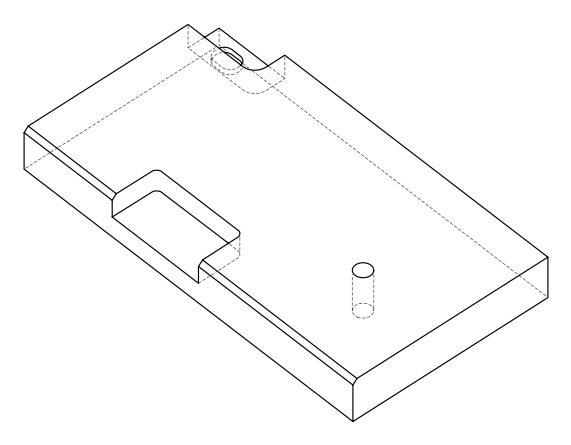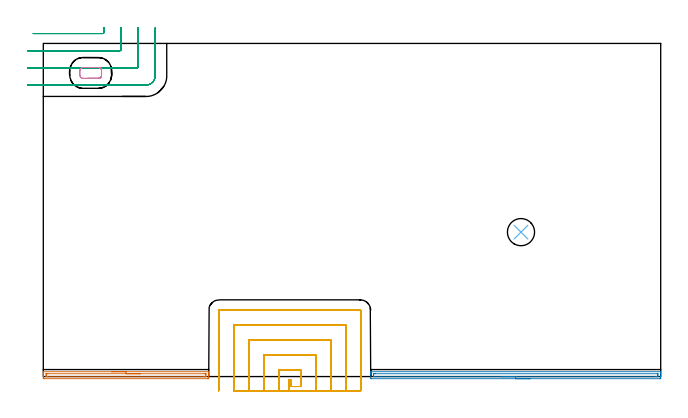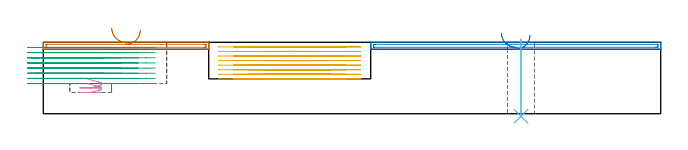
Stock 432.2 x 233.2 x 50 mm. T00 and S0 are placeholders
(PLAN: 6 operations, 3 tool changes, 31.1 min)
(1 AREA_MILL | FG_CHAMFER_SURFACE | UGT0205_001 | 2.03 min | 1431 mm3)
(2 AREA_MILL_1 | FG_CHAMFER_SURFACE_1 | UGT0205_001 | 3.43 min | 2477 mm3)
(3 MILL_CORNER_NOTCH_RECTANGULAR | CORNER_NOTCH_RECTANGULAR | UGT0201_008 | Follow Part, ap 4, ae 75% | 6.64 min | 91348 mm3)
(4 MILL_RECTANGULAR_POCKET | POCKET_RECTANGULAR_STRAIGHT | UGT0201_132 | Follow Part, ap 3.5, ae 75% | 0.37 min | 3446 mm3)
(5 MILL_SLOT | SLOT_PARTIAL_RECTANGULAR | UGT0201_132 | Follow Part, ap 3.5, ae 75% | 18.45 min | 155206 mm3)
(6 INDEXABLE_INSERT_DRILL_THROUGH_HOLE_FROM_SOLID | STEP1HOLE | NXT0302_009 | 0.22 min | 14170 mm3)
(TOOL UGT0205_001 | Chamfer Mill 20 x 3 x 45 deg. | D20 FL50 Z2)
(TOOL UGT0201_008 | End Mill 16 mm | D16 FL32 Z4)
(TOOL UGT0201_132 | Carbide End Mill 14.0 | D14 FL30 Z4)
(TOOL NXT0302_009 | Index. Insert Drill 19mm [880-D1900L25-05] | D19 PA176 FL95 Z2)
(OP 1 AREA_MILL)
G17 G21 G94 G90
T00 M6
G54
G17 G0 G90 X47.9 Y3.4 S1061 M3
G43 Z60. H0
G94 G1 X47.938 Z59.128 F250.
X48.052 Z58.263
X48.241 Z57.412
X48.503 Z56.58
X48.837 Z55.774
X49.24 Z55.
X49.709 Z54.264
X50.24 Z53.572
X50.829 Z52.929
X51.472 Z52.339
X52.164 Z51.808
X52.9 Z51.34
X53.674 Z50.937
X54.48 Z50.603
X55.312 Z50.341
X56.164 Z50.152
X57.028 Z50.038
X57.9 Z50.
X115.687
X115.79 Y3.397 Z49.989
X115.8 Y3.259 Z49.857
Y2.681 Z49.279
Y1.826 Z48.425
Y1.384 Z47.981
Y1.164 Z47.76
Y0.515 Z47.112
Y0.295 Z46.892
Y-0.354 Z46.24
Y-0.898 Z45.696
X115.796 Y-1.223 Z45.372
X115.79 Y-1.492 Z45.102
X115.524 Y-1.498 Z45.1
X115.242 Y-1.5
X0.558
X0.276 Y-1.498
X0.01 Y-1.492 Z45.102
X0. Y-1.223 Z45.372
Y-0.899 Z45.696
Y-0.354 Z46.24
Y0.294 Z46.892
Y0.515 Z47.112
Y1.164 Z47.76
Y1.384 Z47.981
Y1.826 Z48.425
X0.001 Y3.26 Z49.858
X0.01 Y3.397 Z49.989
X0.113 Y3.4 Z50.
X57.9
Y1.986 Z48.586
X112.85
X113.464 Y1.984 Z48.584
X113.743 Y1.981 Z48.581
X113.778 Y1.979 Z48.579
X113.79 Y1.968 Z48.568
X113.796 Y1.929 Z48.529
X113.799 Y1.384 Z47.984
X113.8 Y1.057 Z47.657
Y0.188 Z46.788
X113.798 Y0.078 Z46.678
X113.795 Y-0.009 Z46.591
X113.79 Y-0.066 Z46.534
X113.784 Y-0.08 Z46.52
X113.771
X113.464 Y-0.084 Z46.516
X113.19 Y-0.085 Z46.515
X112.575 Y-0.086 Z46.514
X2.951
X2.336 Y-0.084 Z46.516
X2.057 Y-0.082 Z46.518
X2.022 Y-0.079 Z46.521
X2.01 Y-0.069 Z46.531
X2.004 Y-0.029 Z46.571
X2.001 Y0.515 Z47.115
X2. Y0.843 Z47.443
Y1.712 Z48.312
X2.002 Y1.822 Z48.422
X2.005 Y1.909 Z48.509
X2.01 Y1.966 Z48.566
X2.016 Y1.979 Z48.579
X2.029 Y1.98 Z48.58
X2.336 Y1.984 Z48.584
X2.61 Y1.985 Z48.585
X3.225 Y1.986 Z48.586
X57.9
X58.772 Z48.624
X59.637 Z48.738
X60.488 Z48.926
X61.32 Z49.189
X62.126 Z49.523
X62.9 Z49.925
X63.636 Z50.394
X64.328 Z50.925
X64.971 Z51.515
X65.56 Z52.158
X66.092 Z52.85
X66.56 Z53.586
X66.963 Z54.359
X67.297 Z55.165
X67.559 Z55.997
X67.748 Z56.849
X67.862 Z57.714
X67.9 Z58.586
G0 Z60.
M5
M2
(OP 2 AREA_MILL_1)
G17 G21 G94 G90
T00 M6
G54
G17 G0 G90 X340.7 Y-1.5 S1061 M3
G43 Z60. H0
Z55.1
G94 G1 X340.662 Z54.228 F250.
X340.548 Z53.364
X340.359 Z52.512
X340.097 Z51.68
X339.763 Z50.874
X339.36 Z50.1
X338.892 Z49.364
X338.361 Z48.672
X337.771 Z48.029
X337.128 Z47.44
X336.436 Z46.908
X335.7 Z46.44
X334.926 Z46.037
X334.12 Z45.703
X333.288 Z45.441
X332.437 Z45.252
X331.572 Z45.138
X330.7 Z45.1
X229.811
X229.528 Y-1.498
X229.21 Y-1.493 Z45.103
X229.2 Y-1.223 Z45.373
Y1.934 Z48.53
Y2.254 Z48.848
Y2.893 Z49.492
Y3.196 Z49.795
X229.202 Y3.299 Z49.891
X229.21 Y3.397 Z49.988
X229.364 Y3.4 Z50.
X432.036
X432.19 Y3.397 Z49.988
X432.197 Y3.345 Z49.936
X432.199 Y3.298 Z49.89
X432.2 Y3.196 Z49.795
Y2.892 Z49.492
Y2.254 Z48.848
Y0.196 Z46.793
Y-0.354 Z46.241
Y-0.948 Z45.648
X432.197 Y-1.223 Z45.373
X432.19 Y-1.493 Z45.102
X431.873 Y-1.498 Z45.1
X431.589 Y-1.5
X330.7
Y-0.086 Z46.514
X231.596 Y-0.085 Z46.515
X231.319 Y-0.084 Z46.516
X231.241 Y-0.081 Z46.519
X231.21 Y-0.079 Z46.521
X231.208 Y-0.062 Z46.538
X231.202 Y0.03 Z46.63
X231.2 Y0.515 Z47.115
Y0.901 Z47.501
X231.201 Y1.384 Z47.984
X231.203 Y1.767 Z48.367
X231.21 Y1.898 Z48.498
X231.22 Y1.979 Z48.579
X231.288 Y1.98 Z48.58
X231.596 Y1.984 Z48.584
X231.872 Y1.985 Z48.585
X232.489 Y1.986 Z48.586
X429.804 Y1.985 Z48.585
X430.081 Y1.984 Z48.584
X430.159 Y1.981 Z48.581
X430.19 Y1.979 Z48.579
X430.192 Y1.962 Z48.562
X430.198 Y1.87 Z48.47
X430.2 Y1.384 Z47.984
Y0.999 Z47.599
X430.199 Y0.515 Z47.115
X430.197 Y0.133 Z46.733
X430.19 Y0.002 Z46.602
X430.181 Y-0.079 Z46.521
X430.112 Y-0.081 Z46.519
X429.804 Y-0.084 Z46.516
X429.528 Y-0.085 Z46.515
X428.911 Y-0.086 Z46.514
X330.7
X329.829 Z46.552
X328.964 Z46.666
X328.112 Z46.855
X327.28 Z47.117
X326.474 Z47.451
X325.7 Z47.854
X324.964 Z48.323
X324.272 Z48.854
X323.629 Z49.443
X323.04 Z50.086
X322.509 Z50.778
X322.04 Z51.514
X321.637 Z52.288
X321.303 Z53.094
X321.041 Z53.926
X320.852 Z54.778
X320.738 Z55.643
X320.7 Z56.514
G0 Z60.
M5
M2
(OP 3 MILL_CORNER_NOTCH_RECTANGULAR)
G17 G21 G94 G90
T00 M6
G54
G17 G0 G90 X-7.048 Y240.1 S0 M3
G43 Z60. H0
Z46.387
G94 G1 X-4.048 F250.
X41.605 F500.
G3 X42.4 Y240.895 R0.8
G2 X42.399 Y241.2 R36.
G1 Y244.2 F250.
G0 Z60.
X-11. Y228.1
Z46.387
G1 X-8.
X53.605 F500.
G3 X54.4 Y228.895 R0.8
G1 Y241.2
Y244.2 F250.
G0 Z60.
X-11. Y216.1
Z46.387
G1 X-8.
X65.604 F500.
G3 X66.4 Y216.896 R0.8
G1 Y241.2
Y244.2 F250.
G0 Z60.
X-11. Y204.1
Z46.387
G1 X-8.
X71.9 F500.
G3 X78.4 Y210.6 R6.5
G1 Y241.2
Y244.2 F250.
G0 Z60.
X-7.048 Y240.1
Z42.775
G1 X-4.048
X41.605 F500.
G3 X42.4 Y240.895 R0.8
G2 X42.399 Y241.2 R36.
G1 Y244.2 F250.
G0 Z60.
X-11. Y228.1
Z42.775
G1 X-8.
X53.605 F500.
G3 X54.4 Y228.895 R0.8
G1 Y241.2
Y244.2 F250.
G0 Z60.
X-11. Y216.1
Z42.775
G1 X-8.
X65.604 F500.
G3 X66.4 Y216.896 R0.8
G1 Y241.2
Y244.2 F250.
G0 Z60.
X-11. Y204.1
Z42.775
G1 X-8.
X71.9 F500.
G3 X78.4 Y210.6 R6.5
G1 Y241.2
Y244.2 F250.
G0 Z60.
X-7.048 Y240.1
Z39.162
G1 X-4.048
X41.605 F500.
G3 X42.4 Y240.895 R0.8
G2 X42.399 Y241.2 R36.
G1 Y244.2 F250.
G0 Z60.
X-11. Y228.1
Z39.162
G1 X-8.
X53.605 F500.
G3 X54.4 Y228.895 R0.8
G1 Y241.2
Y244.2 F250.
G0 Z60.
X-11. Y216.1
Z39.162
G1 X-8.
X65.604 F500.
G3 X66.4 Y216.896 R0.8
G1 Y241.2
Y244.2 F250.
G0 Z60.
X-11. Y204.1
Z39.162
G1 X-8.
X71.9 F500.
G3 X78.4 Y210.6 R6.5
G1 Y241.2
Y244.2 F250.
G0 Z60.
X-7.048 Y240.1
Z35.55
G1 X-4.048
X41.605 F500.
G3 X42.4 Y240.895 R0.8
G2 X42.399 Y241.2 R36.
G1 Y244.2 F250.
G0 Z60.
X-11. Y228.1
Z35.55
G1 X-8.
X53.605 F500.
G3 X54.4 Y228.895 R0.8
G1 Y241.2
Y244.2 F250.
G0 Z60.
X-11. Y216.1
Z35.55
G1 X-8.
X65.604 F500.
G3 X66.4 Y216.896 R0.8
G1 Y241.2
Y244.2 F250.
G0 Z60.
X-11. Y204.1
Z35.55
G1 X-8.
X71.9 F500.
G3 X78.4 Y210.6 R6.5
G1 Y241.2
Y244.2 F250.
G0 Z60.
X-7.048 Y240.1
Z31.937
G1 X-4.048
X41.605 F500.
G3 X42.4 Y240.895 R0.8
G2 X42.399 Y241.2 R36.
G1 Y244.2 F250.
G0 Z60.
X-11. Y228.1
Z31.937
G1 X-8.
X53.605 F500.
G3 X54.4 Y228.895 R0.8
G1 Y241.2
Y244.2 F250.
G0 Z60.
X-11. Y216.1
Z31.937
G1 X-8.
X65.604 F500.
G3 X66.4 Y216.896 R0.8
G1 Y241.2
Y244.2 F250.
G0 Z60.
X-11. Y204.1
Z31.937
G1 X-8.
X71.9 F500.
G3 X78.4 Y210.6 R6.5
G1 Y241.2
Y244.2 F250.
G0 Z60.
X-7.048 Y240.1
Z28.325
G1 X-4.048
X41.605 F500.
G3 X42.4 Y240.895 R0.8
G2 X42.399 Y241.2 R36.
G1 Y244.2 F250.
G0 Z60.
X-11. Y228.1
Z28.325
G1 X-8.
X53.605 F500.
G3 X54.4 Y228.895 R0.8
G1 Y241.2
Y244.2 F250.
G0 Z60.
X-11. Y216.1
Z28.325
G1 X-8.
X65.604 F500.
G3 X66.4 Y216.896 R0.8
G1 Y241.2
Y244.2 F250.
G0 Z60.
X-11. Y204.1
Z28.325
G1 X-8.
X71.9 F500.
G3 X78.4 Y210.6 R6.5
G1 Y241.2
Y244.2 F250.
G0 Z60.
X-7.048 Y240.1
Z24.712
G1 X-4.048
X41.605 F500.
G3 X42.4 Y240.895 R0.8
G2 X42.399 Y241.2 R36.
G1 Y244.2 F250.
G0 Z60.
X-11. Y228.1
Z24.712
G1 X-8.
X53.605 F500.
G3 X54.4 Y228.895 R0.8
G1 Y241.2
Y244.2 F250.
G0 Z60.
X-11. Y216.1
Z24.712
G1 X-8.
X65.604 F500.
G3 X66.4 Y216.896 R0.8
G1 Y241.2
Y244.2 F250.
G0 Z60.
X-11. Y204.1
Z24.712
G1 X-8.
X71.9 F500.
G3 X78.4 Y210.6 R6.5
G1 Y241.2
Y244.2 F250.
G0 Z60.
X-7.048 Y240.1
Z21.1
G1 X-4.048
X41.605 F500.
G3 X42.4 Y240.895 R0.8
G2 X42.399 Y241.2 R36.
G1 Y244.2 F250.
G0 Z60.
X-11. Y228.1
Z21.1
G1 X-8.
X53.605 F500.
G3 X54.4 Y228.895 R0.8
G1 Y241.2
Y244.2 F250.
G0 Z60.
X-11. Y216.1
Z21.1
G1 X-8.
X65.604 F500.
G3 X66.4 Y216.896 R0.8
G1 Y241.2
Y244.2 F250.
G0 Z60.
X-11. Y204.1
Z21.1
G1 X-8.
X71.9 F500.
G3 X78.4 Y210.6 R6.5
G1 Y241.2
Y244.2 F250.
G0 Z60.
M5
M2
(OP 4 MILL_RECTANGULAR_POCKET)
G17 G21 G94 G90
T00 M6
G54
G17 G0 G90 X31. Y208.8 S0 M3
G43 Z60. H0
Z24.282
G94 G1 X38.7 Z22.219 F250.
X38.845 Z22.18
X39.217 Y208.859 Z22.079
X39.572 Y208.984 Z21.978
X39.899 Y209.17 Z21.877
X40.188 Y209.412 Z21.776
X40.43 Y209.701 Z21.675
X40.616 Y210.028 Z21.574
X40.741 Y210.383 Z21.473
X40.8 Y210.755 Z21.373
Y214.345 Z20.411
X40.741 Y214.717 Z20.31
X40.616 Y215.072 Z20.209
X40.43 Y215.399 Z20.108
X40.188 Y215.688 Z20.007
X39.899 Y215.93 Z19.906
X39.572 Y216.116 Z19.805
X39.217 Y216.241 Z19.704
X38.845 Y216.3 Z19.603
X38.7 Z19.565
X33.2 Z18.091
X27.7 F500.
G3 X25.6 Y214.2 R2.1
G1 Y210.9
G3 X27.7 Y208.8 R2.1
G1 X38.7
G3 X40.8 Y210.9 R2.1
G1 Y214.2
G3 X38.7 Y216.3 R2.1
G1 X33.2
X32.2
G0 X31. Y208.8 Z21.091
G1 X38.7 Z19.028 F250.
X38.845 Z18.989
X39.217 Y208.859 Z18.888
X39.572 Y208.984 Z18.787
X39.899 Y209.17 Z18.686
X40.188 Y209.412 Z18.585
X40.43 Y209.701 Z18.484
X40.616 Y210.028 Z18.383
X40.741 Y210.383 Z18.283
X40.8 Y210.755 Z18.182
Y214.345 Z17.22
X40.741 Y214.717 Z17.119
X40.616 Y215.072 Z17.018
X40.43 Y215.399 Z16.917
X40.188 Y215.688 Z16.816
X39.899 Y215.93 Z16.715
X39.572 Y216.116 Z16.614
X39.217 Y216.241 Z16.513
X38.845 Y216.3 Z16.413
X38.7 Z16.374
X33.2 Z14.9
X27.7 F500.
G3 X25.6 Y214.2 R2.1
G1 Y210.9
G3 X27.7 Y208.8 R2.1
G1 X38.7
G3 X40.8 Y210.9 R2.1
G1 Y214.2
G3 X38.7 Y216.3 R2.1
G1 X33.2
X32.2
G0 Z60.
M5
M2
(OP 5 MILL_SLOT)
G17 G21 G94 G90
T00 M6
G54
G17 G0 G90 X171.8 Y-10. S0 M3
G43 Z60. H0
Z46.8
G94 G1 Y-7. F250.
Y-2.3 F500.
X173.2
Y-7.
X180.2
Y4.7
X164.8
Y-7.
Y-10. F250.
X190.7
Y-7.
Y15.2 F500.
X154.3
Y-7.
Y-10. F250.
X201.2
Y-7.
Y25.7 F500.
X143.8
Y-7.
Y-10. F250.
X211.7
Y-7.
Y36.2 F500.
X133.3
Y-7.
Y-10. F250.
X222.2
Y-7.
Y46.2 F500.
G3 X221.7 Y46.7 R0.5
G1 X123.3
G3 X122.8 Y46.2 R0.5
G1 Y-7.
Y-10. F250.
G0 X171.8 Z43.6
G1 Y-7.
Y-2.3 F500.
X173.2
Y-7.
X180.2
Y4.7
X164.8
Y-7.
Y-10. F250.
X190.7
Y-7.
Y15.2 F500.
X154.3
Y-7.
Y-10. F250.
X201.2
Y-7.
Y25.7 F500.
X143.8
Y-7.
Y-10. F250.
X211.7
Y-7.
Y36.2 F500.
X133.3
Y-7.
Y-10. F250.
X222.2
Y-7.
Y46.2 F500.
G3 X221.7 Y46.7 R0.5
G1 X123.3
G3 X122.8 Y46.2 R0.5
G1 Y-7.
Y-10. F250.
G0 X171.8 Z40.4
G1 Y-7.
Y-2.3 F500.
X173.2
Y-7.
X180.2
Y4.7
X164.8
Y-7.
Y-10. F250.
X190.7
Y-7.
Y15.2 F500.
X154.3
Y-7.
Y-10. F250.
X201.2
Y-7.
Y25.7 F500.
X143.8
Y-7.
Y-10. F250.
X211.7
Y-7.
Y36.2 F500.
X133.3
Y-7.
Y-10. F250.
X222.2
Y-7.
Y46.2 F500.
G3 X221.7 Y46.7 R0.5
G1 X123.3
G3 X122.8 Y46.2 R0.5
G1 Y-7.
Y-10. F250.
G0 X171.8 Z37.2
G1 Y-7.
Y-2.3 F500.
X173.2
Y-7.
X180.2
Y4.7
X164.8
Y-7.
Y-10. F250.
X190.7
Y-7.
Y15.2 F500.
X154.3
Y-7.
Y-10. F250.
X201.2
Y-7.
Y25.7 F500.
X143.8
Y-7.
Y-10. F250.
X211.7
Y-7.
Y36.2 F500.
X133.3
Y-7.
Y-10. F250.
X222.2
Y-7.
Y46.2 F500.
G3 X221.7 Y46.7 R0.5
G1 X123.3
G3 X122.8 Y46.2 R0.5
G1 Y-7.
Y-10. F250.
G0 X171.8 Z34.
G1 Y-7.
Y-2.3 F500.
X173.2
Y-7.
X180.2
Y4.7
X164.8
Y-7.
Y-10. F250.
X190.7
Y-7.
Y15.2 F500.
X154.3
Y-7.
Y-10. F250.
X201.2
Y-7.
Y25.7 F500.
X143.8
Y-7.
Y-10. F250.
X211.7
Y-7.
Y36.2 F500.
X133.3
Y-7.
Y-10. F250.
X222.2
Y-7.
Y46.2 F500.
G3 X221.7 Y46.7 R0.5
G1 X123.3
G3 X122.8 Y46.2 R0.5
G1 Y-7.
Y-10. F250.
G0 X171.8 Z30.8
G1 Y-7.
Y-2.3 F500.
X173.2
Y-7.
X180.2
Y4.7
X164.8
Y-7.
Y-10. F250.
X190.7
Y-7.
Y15.2 F500.
X154.3
Y-7.
Y-10. F250.
X201.2
Y-7.
Y25.7 F500.
X143.8
Y-7.
Y-10. F250.
X211.7
Y-7.
Y36.2 F500.
X133.3
Y-7.
Y-10. F250.
X222.2
Y-7.
Y46.2 F500.
G3 X221.7 Y46.7 R0.5
G1 X123.3
G3 X122.8 Y46.2 R0.5
G1 Y-7.
Y-10. F250.
G0 X171.8 Z27.6
G1 Y-7.
Y-2.3 F500.
X173.2
Y-7.
X180.2
Y4.7
X164.8
Y-7.
Y-10. F250.
X190.7
Y-7.
Y15.2 F500.
X154.3
Y-7.
Y-10. F250.
X201.2
Y-7.
Y25.7 F500.
X143.8
Y-7.
Y-10. F250.
X211.7
Y-7.
Y36.2 F500.
X133.3
Y-7.
Y-10. F250.
X222.2
Y-7.
Y46.2 F500.
G3 X221.7 Y46.7 R0.5
G1 X123.3
G3 X122.8 Y46.2 R0.5
G1 Y-7.
Y-10. F250.
G0 X171.8 Z24.4
G1 Y-7.
Y-2.3 F500.
X173.2
Y-7.
X180.2
Y4.7
X164.8
Y-7.
Y-10. F250.
X190.7
Y-7.
Y15.2 F500.
X154.3
Y-7.
Y-10. F250.
X201.2
Y-7.
Y25.7 F500.
X143.8
Y-7.
Y-10. F250.
X211.7
Y-7.
Y36.2 F500.
X133.3
Y-7.
Y-10. F250.
X222.2
Y-7.
Y46.2 F500.
G3 X221.7 Y46.7 R0.5
G1 X123.3
G3 X122.8 Y46.2 R0.5
G1 Y-7.
Y-10. F250.
G0 Z60.
M5
M2
(OP 6 INDEXABLE_INSERT_DRILL_THROUGH_HOLE_FROM_SOLID)
G17 G21 G94 G90
T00 M6
G54
G17 G0 G90 X334.4 Y101.1 S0 M3
G43 Z60. H1
G94 G81 G98 Z-1.832 F250. R52.
G80
M5
M2
